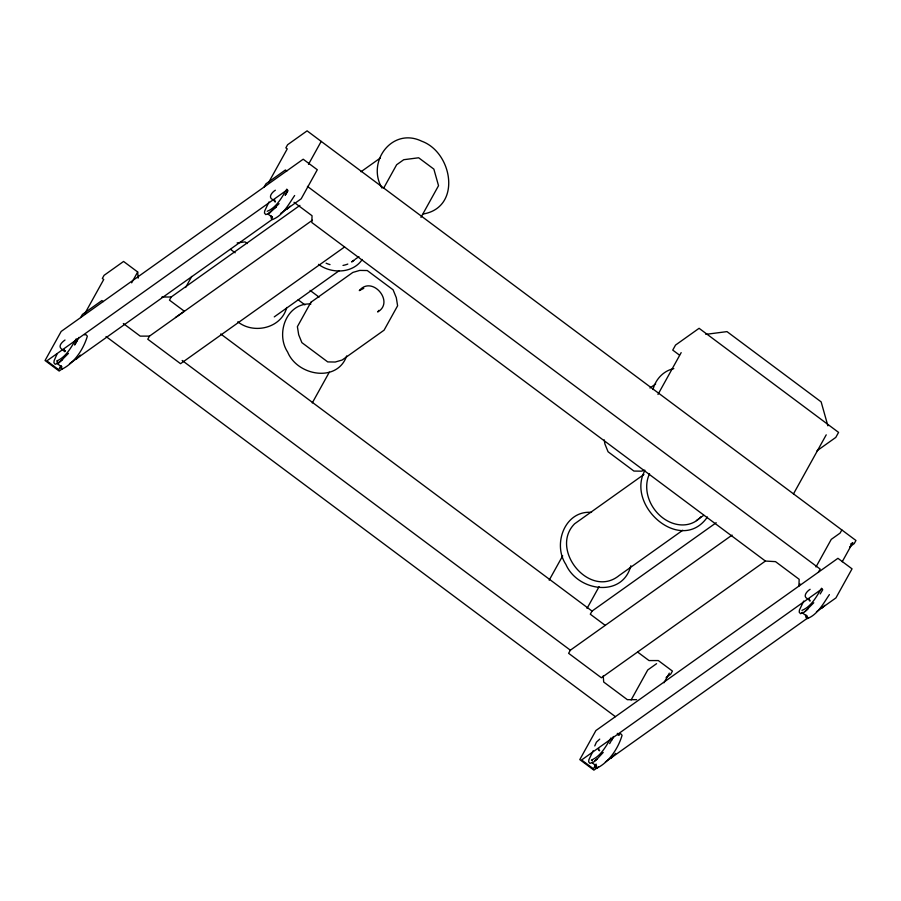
<?xml version="1.0" encoding="UTF-8"?>
<svg xmlns="http://www.w3.org/2000/svg" width="901" height="901" viewBox="0 0 901 901"><rect width="100%" height="100%" fill="white"/><g stroke="black" fill="none" stroke-linecap="round" stroke-linejoin="round"><path stroke-width="1.35" d="M60.761 365.592L60.536 367.709L61.842 369.219C74.197 363.306 83.5 349.25 87.341 336.197L86.034 334.688L84.525 334.823M64.816 351.018C65.244 352.865 62.777 350.354 64.05 349.475M271.314 215.902L271.088 218.019L272.395 219.54C282.79 215.778 288.669 204.279 294.65 195.506M275.368 201.328C275.796 203.175 273.33 200.675 274.602 199.785M595.505 764.679L595.279 766.807L596.586 768.316C608.941 762.404 618.244 748.348 622.084 735.295L620.778 733.786L619.269 733.91M599.559 750.116C599.987 751.963 597.521 749.452 598.793 748.573M806.057 615L805.832 617.117L807.138 618.627C817.534 614.865 823.413 603.366 829.393 594.604M810.112 600.426C810.54 602.273 808.073 599.762 809.346 598.883M286.721 307.478C281.495 328.201 253.755 334.62 237.808 321.803M346.682 355.929C337.222 383.026 297.341 375.807 287.656 352.077C275.357 333.528 286.529 302.545 310.913 303.975M653.034 389.536C655.432 379.434 663.508 370.739 673.813 368.633M644.688 470.941C625.835 506.216 681.269 554.633 707.443 516.994M630.858 565.76C622.445 598.354 577.485 591.236 565.884 564.409C552.437 544.215 564.803 510.18 591.529 512.365M57.146 353.778L54.139 360.648L53.914 362.765L55.22 364.286L58.982 362.866L68.476 353.35M76.258 338.821C71.325 347.054 65.897 357.337 56.639 360.963L57.63 361.706M78.905 337.402L74.603 344.982L77.475 340.251M286.811 189.131C281.878 197.375 276.438 207.647 267.192 211.273M611.002 737.919C606.069 746.152 600.64 756.423 591.383 760.061L592.374 760.804M611.711 740.16L613.457 736.669M613.649 736.489L609.65 743.629M821.554 588.229C816.621 596.462 811.193 606.745 801.935 610.371M80.662 317.569L82.396 314.449L101.892 300.574L103.277 301.61M84.446 314.28L103.728 279.49L102.342 278.465L104.077 275.334L123.572 261.459L137.684 271.989L138.157 278.139M60.671 366.166L58.7 369.725L46.852 360.873L287.532 189.604M131.659 282.846L137.684 271.989M312.399 220.204L149.521 336.118L147.787 339.238L180.549 363.689L344.576 246.975M299.909 205.405L171.201 297.003L169.467 300.134L184.322 311.217L175.481 317.512M185.617 287.509L191.755 276.438M264.184 186.969L265.919 183.849L285.414 169.974L286.8 171.01M268.633 182.486L287.25 148.89L285.865 147.865L287.599 144.734L307.095 130.859L855.95 540.487L854.216 543.607L849.632 546.873M308.502 164.32L321.207 141.389M383.691 188.095L396.631 164.759L403.727 159.714L418.65 157.776L433.865 169.118L438.528 185.696L420.97 217.366M312.264 402.927L329.315 372.169M549.182 580.176L562.686 555.816M657.978 394.447L681.167 352.629M587.024 608.434L599.086 586.675M631.117 699.964L647.74 669.972L656.581 663.677M596.079 764.071L593.444 768.812L581.596 759.971L822.275 588.702M663.992 682.778L669.308 673.171M793.499 493.872L826.228 434.834M800.088 583.983L798.928 586.067L799.164 579.298L775.513 561.638L765.411 561.053L311.814 222.513L312.05 215.744L294.03 202.297M815.979 566.966L831.263 539.372L840.104 533.077L841.838 529.957M818.435 572.191L820.158 569.06L307.41 186.383M842.198 561.774L852.83 542.582L850.544 544.204M268.994 201.948L264.691 210.958L264.466 213.075L265.772 214.596L269.534 213.188L279.028 203.66M287.52 191.372L285.155 195.303L288.027 190.561M593.185 750.736L588.882 759.746L588.657 761.863L589.964 763.372L593.725 761.964L596.563 759.622L603.22 752.436M615.62 753.36L611.171 758.169M803.737 601.046L799.435 610.056L799.21 612.173L800.516 613.682L804.278 612.275L813.772 602.758M822.771 589.659L820.203 593.939M80.358 355.129L76.427 359.071M290.133 206.205L286.811 209.257M824.877 605.303L821.554 608.355M362.247 259.465C352.832 273.656 331.388 274.039 318.526 264.353M378.904 310.349L377.654 311.96C395.043 302.218 372.147 274.895 359.296 290.618L363.767 288.354M275.616 207.59L276.134 206.982L268.498 213.289M62.608 359.645L57.946 362.979L56.56 363.092M594.75 760.894L597.352 758.743M805.303 611.205L807.904 609.053M62.597 368.599L59.162 371.043L45.05 360.513L61.167 331.444L303.186 159.218L317.298 169.748L301.182 198.817L280.538 213.514M69.478 363.7L272.507 219.225M360.997 171.753L380.312 158.013M274.264 316.893L339.08 270.773M351.57 261.876L353.845 260.254M354.983 259.454L358.925 256.639M649.981 387.993L655.658 383.961M643.922 474.467L574.624 523.785C549.013 549.576 589.941 599.334 619.133 575.525L682.755 530.261M696.383 520.553L698.658 518.942M699.199 518.559L703.737 515.316M817.004 450.782L835.79 437.413L838.572 432.39L699.097 328.302L675.536 345.072L672.743 350.095L679.5 355.129M716.194 522.738L592.036 611.092L590.301 614.212L605.157 625.305M732.096 535.093L570.356 650.195L568.621 653.315L601.384 677.777L765.411 561.053M666.109 677.473L670.693 674.207L672.428 671.087L658.316 660.557L649.024 660.568L637.762 652.166M598.489 766.875L593.905 770.141L579.793 759.611L595.91 730.542L837.93 558.316L852.042 568.846L835.925 597.915L816.43 611.79M605.371 761.976L808.4 617.5M423.324 213.976C461.864 207.309 452.662 152.393 421.702 141.198C392.149 126.816 366.279 161.91 382.024 188.118M644.846 470.176L641.399 471.167L633.899 471.054L608.074 451.773L604.875 443.911L604.222 439.846M237.132 242.921L245.072 241.896L247.313 243.563M705.798 334.361L726.983 331.613L821.138 401.88L827.884 425.824M275.368 190.212C271.674 192.431 266.775 198.569 274.782 200.281M64.996 340.026C60.378 343.281 56.526 348.191 65.491 350.906M810.123 589.31C806.418 591.529 801.518 597.656 809.526 599.379M803.242 612.387L801.856 612.5L807.217 616.509L806.609 615.563M618.052 735.092L619.438 734.968L617.286 733.369M599.739 739.113L596.417 742.176L594.773 745.927M161.898 297.015L171.201 297.003M149.521 336.118L140.218 336.129L123.324 323.515M636.635 699.66L627.344 699.672L603.693 682.023L603.22 675.885M268.183 214.201L272.474 217.411L271.865 216.465M310.09 290.415L319.055 297.105M230.667 249.442L235.161 252.798M298.152 299.808L304.898 304.842M220.722 333.967L592.16 611.182M182.16 360.479L570.479 650.285M106.036 336.512L615.406 716.667M57.63 363.891L61.921 367.101L61.313 366.155M592.374 762.989L596.665 766.188L596.057 765.242M347.797 264.049A34.193 28.044 54.6 0 1 342.999 265.423M330.025 264.612A34.193 28.044 54.6 0 1 326.106 263.205M354.07 260.265A34.193 28.044 54.6 0 1 352.122 261.74M700.899 516.78A34.193 28.044 54.6 0 1 661.188 516.622A34.193 28.044 54.6 0 1 649.553 473.802M310.901 302.274L297.386 326.658L298.693 334.767L301.891 342.639L327.716 361.909L335.217 362.033L342.121 360.04L384.085 330.171L397.6 305.788L396.305 297.668L393.095 289.807L367.27 270.537L359.781 270.413L352.877 272.406L310.901 302.274"/></g></svg>
